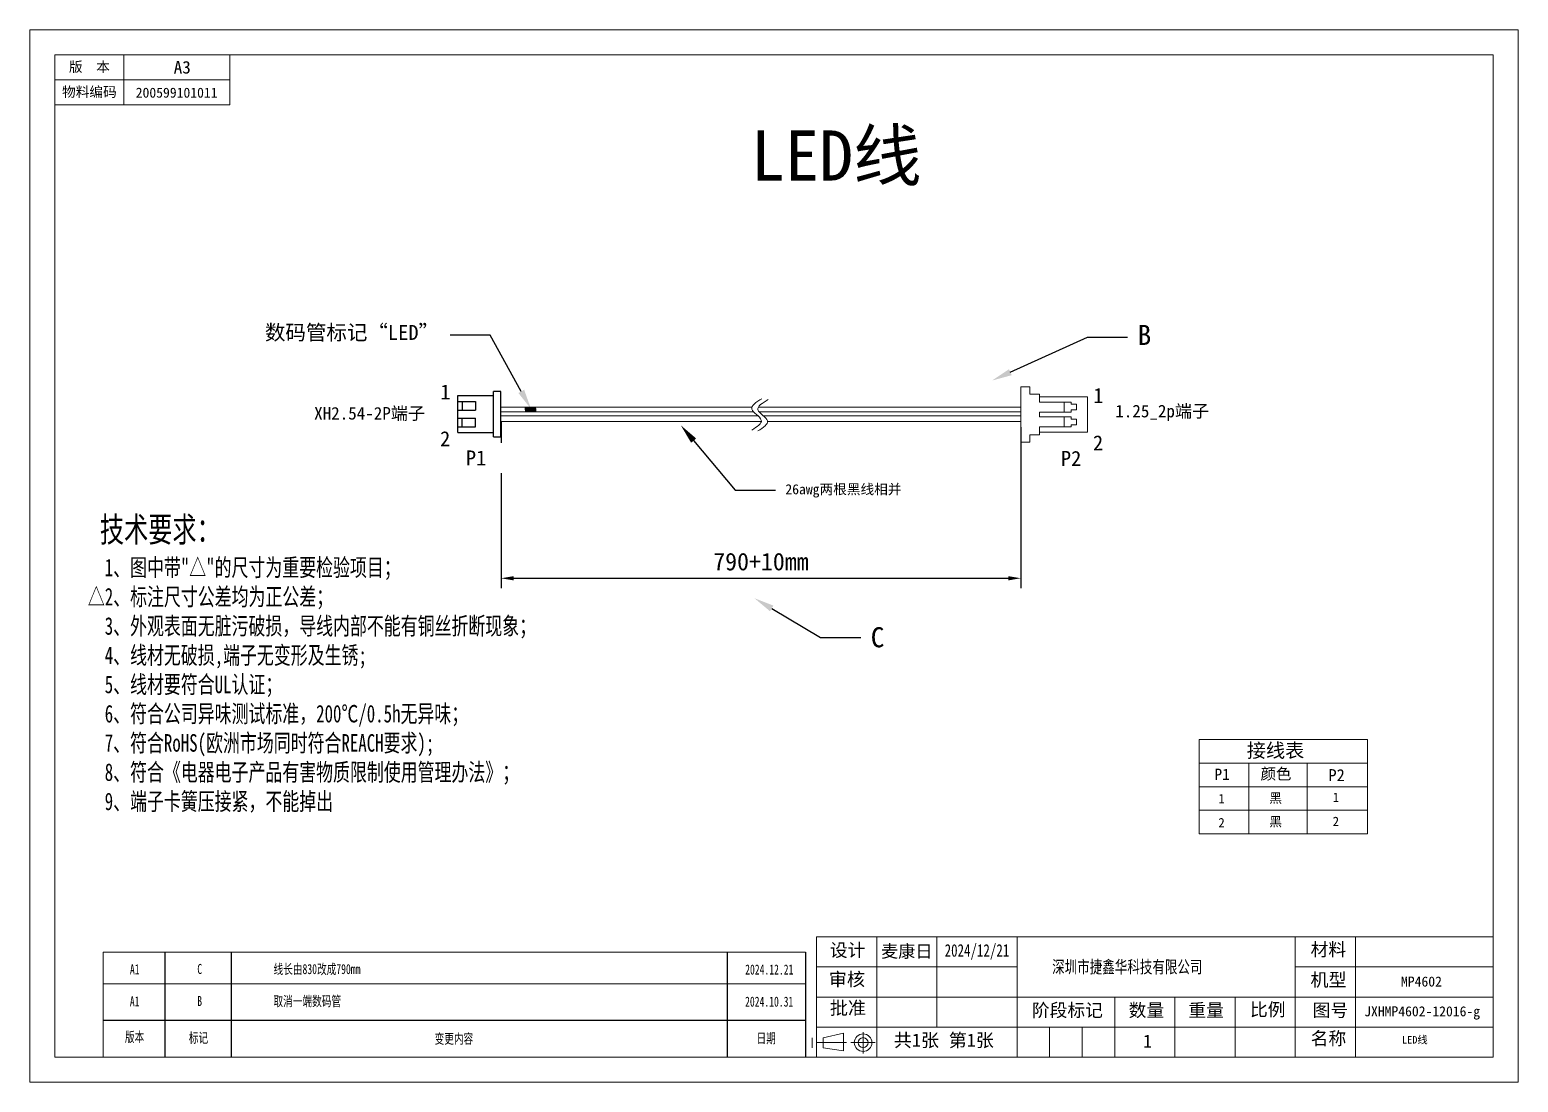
# Model space of a CAD drawing. Header units: millimetres. Extents: x -293 to 5666, y -3485 to 352.
# Drawn here: x 460.1 to 757.1, y -2166.7 to -1956.7 of the extents above; entities that cross this region are included whole.
import ezdxf
from ezdxf import colors
from ezdxf.entities.mleader import LeaderData, LeaderLine
from ezdxf.math import Vec2, Vec3

# ---------------------------------------------------------------- set-up
doc = ezdxf.new("R2010")
doc.units = ezdxf.units.MM
doc.header["$PDSIZE"] = -1
doc.layers.get('0').update_dxf_attribs({"lineweight": 18})
doc.layers.add('LAYER1', color=7, linetype='Continuous')
doc.layers.add('地线', color=2, linetype='Continuous', lineweight=18)
doc.layers.add('更新', color=10, linetype='Continuous', lineweight=18)
doc.styles.add('SLDTEXTSTYLE0', font='')
doc.styles.get("Standard").update_dxf_attribs({"font": ''})
doc.styles.add('STYLE3', font='')
doc.styles.get('SLDTEXTSTYLE0').set_extended_font_data('汉仪长仿宋体')
doc.styles.get('Standard').set_extended_font_data('FangSong')
doc.styles.get('STYLE3').set_extended_font_data('SimSun')
doc.dimstyles.new('ISO-25', dxfattribs={"dimtxt": 2.5, "dimasz": 2.5, "dimexe": 1.25, "dimexo": 0.625, "dimtad": 1, "dimtxsty": 'Standard', "dimcen": 2.5, "dimdle": 5, "dimadec": 0, "dimazin": 0, "dimtfac": 1, "dimtmove": 0, "dimatfit": 3, "dimfxl": 1, "dimarcsym": 0})

# ---------------------------------------------------------------- blocks, each defined once
blk = doc.blocks.new('118')
for p, q in [((534.2, -489), (535.97, -489)), ((534.2, -489), (534.2, -500.03)), ((535.97, -489), (535.97, -490.45)), ((535.97, -490.45), (537.88, -490.45)), ((537.88, -492.03), (537.88, -490.45)), ((537.88, -490.99), (547.46, -490.99)), ((537.88, -492.03), (544.21, -492.03)), ((542.8, -492.03), (542.8, -494.05)), ((544.21, -492.03), (544.21, -492.49)), ((544.21, -492.49), (545.26, -492.49)), ((545.26, -492.49), (545.26, -493.58)), ((547.46, -490.99), (547.46, -498.04)), ((537.88, -494.99), (537.88, -494.05)), ((537.88, -494.05), (544.21, -494.05)), ((537.88, -494.99), (544.21, -494.99)), ((542.8, -494.99), (542.8, -497.01)), ((544.21, -494.05), (544.21, -493.58)), ((544.21, -493.58), (545.26, -493.58)), ((544.21, -494.99), (544.21, -495.46)), ((544.21, -495.46), (545.26, -495.46)), ((545.26, -495.46), (545.26, -496.55)), ((535.97, -500.03), (535.97, -498.58)), ((535.97, -498.58), (537.88, -498.58)), ((537.88, -498.04), (537.88, -497.01)), ((537.88, -497.01), (544.21, -497.01)), ((537.88, -498.04), (547.46, -498.04)), ((537.88, -498.04), (537.88, -498.58)), ((544.21, -497.01), (544.21, -496.55)), ((544.21, -496.55), (545.26, -496.55)), ((534.2, -500.03), (535.97, -500.03))]:
    blk.add_line(p, q)
blk = doc.blocks.new('*D1155')
at = {"layer": 'Defpoints', "color": 0, "transparency": 16777216}
for p in [(554.11, -2034.85), (657.83, -2035.93), (657.83, -2066.1)]:
    blk.add_point(p, dxfattribs=at)
at = {"layer": '更新', "color": 0, "lineweight": -2, "transparency": 16777216}
for p, q in [((554.11, -2034.85), (554.11, -2068.1)), ((657.83, -2035.93), (657.83, -2068.1)), ((556.61, -2066.1), (655.33, -2066.1))]:
    blk.add_line(p, q, dxfattribs=at)
at = {"layer": '更新', "color": 0, "transparency": 16777216}
for points in [[(556.61, -2065.68), (556.61, -2066.52), (554.11, -2066.1)], [(655.33, -2066.52), (655.33, -2065.68), (657.83, -2066.1)]]:
    blk.add_solid(points, dxfattribs=at)
at = {"layer": '更新', "color": 0, "transparency": 16777216, "insert": (605.97, -2062.8), "char_height": 3.5, "attachment_point": 5}
blk.add_mtext('\\A1;790+10mm', dxfattribs=at)

msp = doc.modelspace()

# ---------------------------------------------------------------- hatches: boundary and pattern name
at = {"lineweight": 15}
msp.add_hatch(color=256, dxfattribs=at).paths.add_polyline_path([(561.131, -2032.8965), (561.1193, -2031.9857), (558.8536, -2031.9857), (558.8654, -2032.8965)])

# ---------------------------------------------------------------- linework, layer by layer
at = {"color": 0, "lineweight": 13}
for p, q in [((465.078, -1961.6572), (752.0671, -1961.6572)), ((465.078, -2161.6572), (465.078, -1961.6572))]:
    msp.add_line(p, q, dxfattribs=at)
for p, q in [((478.878, -1961.6572), (478.878, -1971.6572)), ((500.0285, -1961.6572), (500.0285, -1971.6572)), ((465.078, -1966.6572), (500.0285, -1966.6572)), ((465.078, -1971.6572), (500.0285, -1971.6572)), ((474.7237, -2140.6913), (474.7237, -2161.6572)), ((474.7237, -2140.6913), (614.8814, -2140.6913)), ((474.7237, -2147.0338), (614.8814, -2147.0338)), ((474.7237, -2154.3186), (614.8814, -2154.3186))]:
    msp.add_line(p, q)
at = {"color": 0, "linetype": 'ByBlock', "lineweight": 13}
for p in [(752.0671, -1961.6572), (465.078, -2161.6572)]:
    msp.add_line(p, (752.0771, -2161.6572), dxfattribs=at)
at = {"lineweight": 5}
for p, q in [((693.4223, -2117.1077), (693.4223, -2098.2917)), ((693.4223, -2098.2917), (727.034, -2098.2917)), ((727.034, -2098.2917), (727.034, -2117.1077)), ((693.4223, -2102.9957), (727.034, -2102.9957)), ((703.3028, -2102.9957), (703.3028, -2117.1077)), ((714.9653, -2102.9957), (714.9653, -2117.1077)), ((693.4223, -2107.6997), (727.034, -2107.6997)), ((693.4223, -2112.4037), (727.034, -2112.4037)), ((693.4223, -2117.1077), (727.034, -2117.1077))]:
    msp.add_line(p, q, dxfattribs=at)
at = {"lineweight": 13}
for p, q in [((617.0771, -2137.6572), (712.5771, -2137.6572)), ((617.0771, -2137.6572), (617.0771, -2161.6572)), ((629.0771, -2137.6572), (629.0771, -2161.6572)), ((641.0771, -2137.6572), (641.0771, -2155.6572)), ((657.0771, -2137.6572), (657.0771, -2161.6572)), ((712.5771, -2137.6572), (712.5771, -2161.6572)), ((712.5771, -2137.6572), (752.0771, -2137.6572)), ((724.5771, -2137.6572), (724.5771, -2161.6572)), ((657.0771, -2143.6572), (617.0771, -2143.6572)), ((712.5771, -2143.6572), (752.0771, -2143.6572)), ((614.8814, -2147.0338), (614.8814, -2161.6572)), ((617.0771, -2149.6572), (752.0771, -2149.6572)), ((676.5771, -2161.6572), (676.5771, -2149.6572)), ((688.5771, -2149.6572), (688.5771, -2161.6572)), ((700.5771, -2149.6572), (700.5771, -2161.6572)), ((657.0771, -2155.6572), (617.0771, -2155.6572)), ((752.0771, -2155.6572), (657.0771, -2155.6572)), ((663.5771, -2161.6572), (663.5771, -2155.6572)), ((670.0771, -2155.6572), (670.0771, -2161.6572)), ((616.1615, -2157.7672), (616.1615, -2159.7974)), ((623.0236, -2158.7611), (617.0189, -2158.7611)), ((618.3572, -2157.7672), (622.4633, -2156.8824)), ((618.3572, -2157.7672), (618.3572, -2159.7974)), ((622.4633, -2156.8824), (622.4633, -2160.379)), ((628.7543, -2158.7547), (623.9219, -2158.7547)), ((626.3572, -2156.6605), (626.3572, -2160.9326)), ((622.4633, -2160.379), (618.3572, -2159.7974))]:
    msp.add_line(p, q, dxfattribs=at)
at = {"lineweight": -3}
for p, q in [((487.1128, -2161.6572), (487.1128, -2140.6913)), ((500.2817, -2140.6913), (500.2817, -2161.6572)), ((599.2101, -2140.6913), (599.2101, -2161.6572)), ((614.8814, -2140.6913), (614.8814, -2161.6572))]:
    msp.add_line(p, q, dxfattribs=at)
at = {"lineweight": -2}
msp.add_line((614.8814, -2154.3186), (474.7237, -2154.3186), dxfattribs=at)
at = {"linetype": 'Continuous'}
msp.add_line((614.8814, -2154.3186), (614.8814, -2161.6572), dxfattribs=at)
msp.add_lwpolyline([(657.8315, -2030.3576), (657.8315, -2035.9255)])
at = {"lineweight": 13}
for radius in [1.75, 1]:
    msp.add_circle((626.3572, -2158.7611), radius, dxfattribs=at)
at = {"color": 0}
for points in [[(606.1579, -2030.2752), (604.1449, -2032.3457), (606.0429, -2034.5311), (604.1449, -2036.5441)], [(607.3963, -2030.4308), (605.3833, -2032.5012), (607.2813, -2034.6867), (605.3833, -2036.6996)]]:
    msp.add_spline(points, degree=3, dxfattribs=at)
at = {"layer": 'Defpoints', "lineweight": 13}
msp.add_lwpolyline([(757.078, -2166.6572), (757.078, -1956.6572), (460.078, -1956.6572), (460.078, -2166.6572)], close=True, dxfattribs=at)
at = {"layer": 'LAYER1'}
for p, q in [((545.4598, -2029.6242), (552.6022, -2029.6242)), ((545.4598, -2037.0448), (545.4598, -2029.6242)), ((545.4598, -2030.8163), (548.9969, -2030.8163)), ((546.3304, -2030.8163), (546.3304, -2032.5308)), ((548.9969, -2030.8163), (548.9969, -2032.5308)), ((554.0623, -2028.8071), (552.6022, -2028.8071)), ((552.6022, -2037.8619), (552.6022, -2028.8071)), ((554.0623, -2037.8619), (554.0623, -2028.8071)), ((545.4598, -2032.5308), (548.9969, -2032.5308)), ((545.4598, -2034.1382), (548.9969, -2034.1382)), ((546.3304, -2035.8527), (546.3304, -2034.1382)), ((548.9969, -2035.8527), (548.9969, -2034.1382)), ((545.4598, -2035.8527), (548.9969, -2035.8527)), ((545.4598, -2037.0448), (552.6022, -2037.0448)), ((552.6022, -2037.8619), (554.0623, -2037.8619))]:
    msp.add_line(p, q, dxfattribs=at)
at = {"layer": '地线', "color": 0, "lineweight": 13}
for p, q in [((554.1058, -2031.9658), (604.1557, -2031.9658)), ((554.1058, -2032.8766), (604.4898, -2032.8766)), ((554.1058, -2033.7042), (605.406, -2033.7042)), ((605.4614, -2031.9658), (657.8176, -2031.9658)), ((605.5927, -2032.8766), (657.8176, -2032.8766)), ((606.4684, -2033.7042), (657.8176, -2033.7042)), ((554.1058, -2034.8468), (606.0426, -2034.8468)), ((607.301, -2034.8468), (657.8176, -2034.8468))]:
    msp.add_line(p, q, dxfattribs=at)

# ---------------------------------------------------------------- block references
msp.add_blockref('118', (123.6504, -1538.9028))

# ---------------------------------------------------------------- texts
at = {"style": 'STYLE3'}
for p in [(541.9994, -2030.4226), (672.2728, -2031.1427)]:
    msp.add_text('1', height=3, dxfattribs=at).set_placement(p)
for s, width, gutter_width, insert, char_height, attachment_point in [('{\\fSimSun|b0|i0|c134|p2;版  本}', 13.8, 12.5, (471.978, -1964.1572), 2, 5), ('A3', 13.8, 12.5, (490.5012, -1964.1572), 2.5, 5), ('{\\fSimSun|b0|i0|c134|p2;物料编码}', 13.8, 12.5, (471.978, -1969.1572), 2, 5), ('{\\fSimSun|b0|i0|c134|p2;麦康日}', 12, 12.5, (635.0771, -2140.6572), 2.5, 5), ('{\\fSimSun|b0|i0|c134|p2;\\W0.7584;2024/12/21}', 16, 12.5, (649.0771, -2140.6572), 2.5, 5), ('\\pxqc;1', 10, 17.5, (678.1076, -2157.1497), 2.6, 1)]:
    msp.add_mtext_dynamic_manual_height_columns(s, width=width, gutter_width=gutter_width, heights=[0], dxfattribs=dict(insert=insert, char_height=char_height, attachment_point=attachment_point))
for s, insert, char_height, width, attachment_point in [('1.25_2p{\\fSimSun|b0|i0|c134|p46;端子}', (676.6756, -2031.4928), 2.5, 21.349872, 1), ('XH2.54-2P{\\fSimSun|b0|i0|c134|p46;端子}', (516.8175, -2031.9323), 2.5, 26.806905, 1), ('{\\fHYSWLongFangSong|b0|i0|c134|p2;深圳市捷鑫华科技有限公司}', (664.0777, -2142.3924), 2.5, 50.284277, 1), ('审核', (619.5093, -2144.7849), 2.64583, 8.130821, 1), ('机型', (715.6141, -2144.8839), 2.64583, 8.073706, 1), ('MP4602', (737.7699, -2145.561), 2, 23.796946, 2), ('图号', (716.0559, -2150.9893), 2.6, 8.743768, 1), ('第1张', (643.4392, -2156.9435), 2.6458, 10.845055, 1)]:
    msp.add_mtext(s, dxfattribs=dict(insert=insert, char_height=char_height, width=width, attachment_point=attachment_point))
at = {"char_height": 3, "width": 4.197941, "attachment_point": 1, "style": 'STYLE3'}
for insert in [(541.9447, -2036.7646), (672.2182, -2037.588)]:
    msp.add_mtext('2', dxfattribs=dict(at, insert=insert))
at = {"lineweight": 13, "insert": (471.6667, -2053.8575), "char_height": 5, "width": 145.804102, "attachment_point": 1}
msp.add_mtext('{\\W0.707;\\C0; 技术要求：\\P\\H0.7x;  1、图中带"△"的尺寸为重要检验项目；\\P△2、标注尺寸公差均为正公差；\\P  3、外观表面无脏污破损，导线内部不能有铜丝折断现象；\\P  4、线材无破损,端子无变形及生锈;\\P  5、线材要符合UL认证；\\P  6、符合公司异味测试标准，200℃/0.5h无异味；\\P  7、符合RoHS(欧洲市场同时符合REACH要求);\\P  8、符合《电器电子产品有害物质限制使用管理办法》；\\P  9\\fFangSong|b0|i0|c134|p49;、端子卡簧压接紧，不能掉出}', dxfattribs=at)
at = {"lineweight": 5, "attachment_point": 5}
for s, insert, char_height, width in [('接线表', (708.6456, -2100.6103), 2.8, 18.835288), ('P1', (697.9971, -2105.2229), 2.25792, 22.602346), ('颜色', (708.7417, -2105.2438), 2.25792, 22.602346), ('P2', (720.8424, -2105.3827), 2.4, 27.122815), ('1', (697.8817, -2110.0695), 1.8816, 4.093105), ('黑', (708.6686, -2110.0695), 1.8816, 4.093105), ('1', (720.6954, -2109.8095), 1.8816, 4.093105), ('2', (697.8817, -2114.8695), 1.8816, 4.093105), ('黑', (708.6686, -2114.7695), 1.8816, 4.093105), ('2', (720.6954, -2114.6095), 1.8816, 4.093105)]:
    msp.add_mtext(s, dxfattribs=dict(at, insert=insert, char_height=char_height, width=width))
at = {"attachment_point": 1}
for s, insert, char_height in [('设计', (619.7201, -2139.0104), 2.6), ('材料', (715.651, -2138.8599), 2.6), ('批准', (619.7201, -2150.5205), 2.64583), ('阶段标记', (660.0211, -2150.9893), 2.6), ('数量', (679.3372, -2150.9893), 2.6), ('重量', (691.2512, -2150.9893), 2.6), ('比例', (703.5497, -2150.8532), 2.6), ('名称', (715.673, -2156.6093), 2.6), ('共1张', (632.4876, -2156.9435), 2.6458)]:
    msp.add_mtext(s, dxfattribs=dict(at, insert=insert, char_height=char_height))
at = {"char_height": 2, "attachment_point": 1, "style": 'SLDTEXTSTYLE0'}
for s, insert in [('{\\fFangSong|b0|i0|c134|p49;\\W0.707;A1}', (480.0641, -2143.1043)), ('{\\fFangSong|b0|i0|c134|p49;\\W0.707;C}', (493.5057, -2143.0548)), ('{\\fFangSong|b0|i0|c134|p49;\\W0.707;线长由830改成790mm}', (508.7173, -2143.0761)), ('{\\fFangSong|b0|i0|c134|p49;\\W0.707;2024.12.21}', (602.8247, -2143.1667)), ('{\\fFangSong|b0|i0|c134|p49;\\W0.707;A1}', (480.0473, -2149.5078)), ('{\\fFangSong|b0|i0|c134|p49;\\W0.707;B}', (493.4889, -2149.4583)), ('{\\fFangSong|b0|i0|c134|p49;\\W0.707;取消一端数码管}', (508.7005, -2149.4796)), ('{\\fFangSong|b0|i0|c134|p49;\\W0.707;2024.10.31}', (602.8079, -2149.5703)), ('{\\fFangSong|b0|i0|c134|p49;\\W0.707;版本}', (479.0684, -2156.6223)), ('{\\fFangSong|b0|i0|c134|p49;\\W0.707;标记}', (491.815, -2156.7951)), ('{\\fFangSong|b0|i0|c134|p49;\\W0.707;变更内容}', (540.8592, -2156.9675)), ('{\\fFangSong|b0|i0|c134|p49;\\W0.707;日期}', (605.0895, -2156.8661))]:
    msp.add_mtext(s, dxfattribs=dict(at, insert=insert))
at = {"color": 3, "insert": (726.3402, -2151.5019), "char_height": 2, "width": 9.737229, "attachment_point": 1}
msp.add_mtext('JXHMP4602-12016-g', dxfattribs=at)
at = {"color": 3, "lineweight": 13, "insert": (733.9002, -2157.4389), "char_height": 1.5, "attachment_point": 1}
msp.add_mtext_dynamic_manual_height_columns('LED线', width=35.683888, gutter_width=25, heights=[0], dxfattribs=at)
at = {"layer": '更新', "color": 0, "lineweight": 0, "insert": (481.2202, -1968.2056), "char_height": 2, "attachment_point": 1}
msp.add_mtext('200599101011', dxfattribs=at)

# ---------------------------------------------------------------- dimensions: what is measured, and where the dimension line sits
at = {"layer": '更新', "color": 0}
dim = msp.add_linear_dim(base=(657.8315, -2066.099), p1=(554.1058, -2034.8468), p2=(657.8315, -2035.9255), text='790+10mm', dimstyle='ISO-25', override={"dimtxt": 3.5, "dimexe": 2, "dimexo": 0, "dimgap": 1.524, "dimtih": 1, "dimtoh": 1, "dimzin": 0, "dimtxsty": 'Standard', "dimadec": 2, "dimtolj": 1}, dxfattribs=at)
dim.commit()
dim.dimension.update_dxf_attribs({"geometry": '*D1155', "text_midpoint": (605.9687, -2062.805)})

# ---------------------------------------------------------------- leaders
ml = msp.add_multileader_mtext('Standard')
ml.set_content('{\\fSimSun|b0|i0|c134|p2;26awg两根黑线相并}', color=256)
ml.set_leader_properties()
ml.build(insert=Vec2(0, 0))
ctx = ml.context
ctx.base_point, ctx.char_height, ctx.plane_origin = Vec3(608.8517, -2048.5261), 2, Vec3(589.9717, -2035.5727)
notes = []
notes.append((ctx, [(0, (1, 1, 0), (600.8517, -2048.5261), (1, 0), 8, [(0, [(589.9717, -2035.5727)], 0, [])])]))
ctx.mtext.insert, ctx.mtext.flow_direction = Vec3(610.8517, -2047.3361), 5
ml = msp.add_multileader_mtext('Standard', dxfattribs=at)
ml.set_content('数码管标记“LED”')
ml.set_leader_properties()
ml.build(insert=Vec2(0, 0))
ml.multileader.update_dxf_attribs({"text_left_attachment_type": 3, "text_right_attachment_type": 2})
ctx = ml.context
ctx.base_point, ctx.char_height, ctx.plane_origin = Vec3(504.9933, -2017.8865), 3, Vec3(560.089, -2032.312)
ctx.left_attachment, ctx.right_attachment = 3, 2
notes.append((ctx, [(0, (1, 1, 0), (551.9305, -2017.5865), (-1, 0), 8, [(0, [(560.089, -2032.312)], 256, [])])]))
ctx.mtext.insert = Vec3(506.9933, -2015.5465)
at = {"layer": '更新'}
ml = msp.add_multileader_mtext('Standard', dxfattribs=at)
ml.set_content('B', color=256)
ml.set_leader_properties()
ml.build(insert=Vec2(0, 0))
ml.multileader.update_dxf_attribs({"text_right_attachment_type": 6})
ctx = ml.context
ctx.base_point, ctx.plane_origin = Vec3(679.13, -2017.9653), Vec3(652.0915, -2026.6432)
ctx.right_attachment = 6
notes.append((ctx, [(0, (1, 1, 0), (671.13, -2017.9653), (1, 0), 8, [(0, [(652.0915, -2026.6432)], 256, [])])]))
ctx.mtext.insert = Vec3(681.13, -2015.5538)
ml = msp.add_multileader_mtext('Standard', dxfattribs=at)
ml.set_content('C', color=256)
ml.set_leader_properties()
ml.build(insert=Vec2(0, 0))
ml.multileader.update_dxf_attribs({"text_right_attachment_type": 6})
ctx = ml.context
ctx.base_point, ctx.plane_origin = Vec3(625.8809, -2077.9054), Vec3(604.6763, -2070.0811)
ctx.right_attachment = 6
notes.append((ctx, [(0, (1, 1, 0), (617.8809, -2077.9054), (1, 0), 8, [(0, [(604.6763, -2070.0811)], 256, [])])]))
ctx.mtext.insert = Vec3(627.8809, -2075.8711)
for ctx, leaders in notes:
    for number, flags, end, landing, length, lines in leaders:
        leader = LeaderData()
        leader.index, (leader.has_last_leader_line, leader.has_dogleg_vector, leader.attachment_direction) = number, flags
        leader.last_leader_point, leader.dogleg_vector, leader.dogleg_length = Vec3(end), Vec3(landing), length
        for number, points, colour, breaks in lines:
            line = LeaderLine()
            line.index, line.vertices, line.color, line.breaks = number, Vec3.list(points), colors.encode_raw_color(colour), breaks
            leader.lines.append(line)
        ctx.leaders.append(leader)

# ---------------------------------------------------------------- next in the draw order: texts
at = {"lineweight": 35, "insert": (620.9923, -1982.2671), "char_height": 10, "width": 183.457219, "attachment_point": 5, "bg_fill": 2}
msp.add_mtext('{\\C1;LED线}', dxfattribs=at)
at = {"linetype": 'ByBlock', "lineweight": 30, "char_height": 3, "width": 14.886496, "attachment_point": 5, "bg_fill": 2}
for s, insert in [('P1', (549.1341, -2042.0877)), ('P2', (667.8557, -2042.185))]:
    msp.add_mtext(s, dxfattribs=dict(at, insert=insert))

doc.saveas('drawing.dxf')
